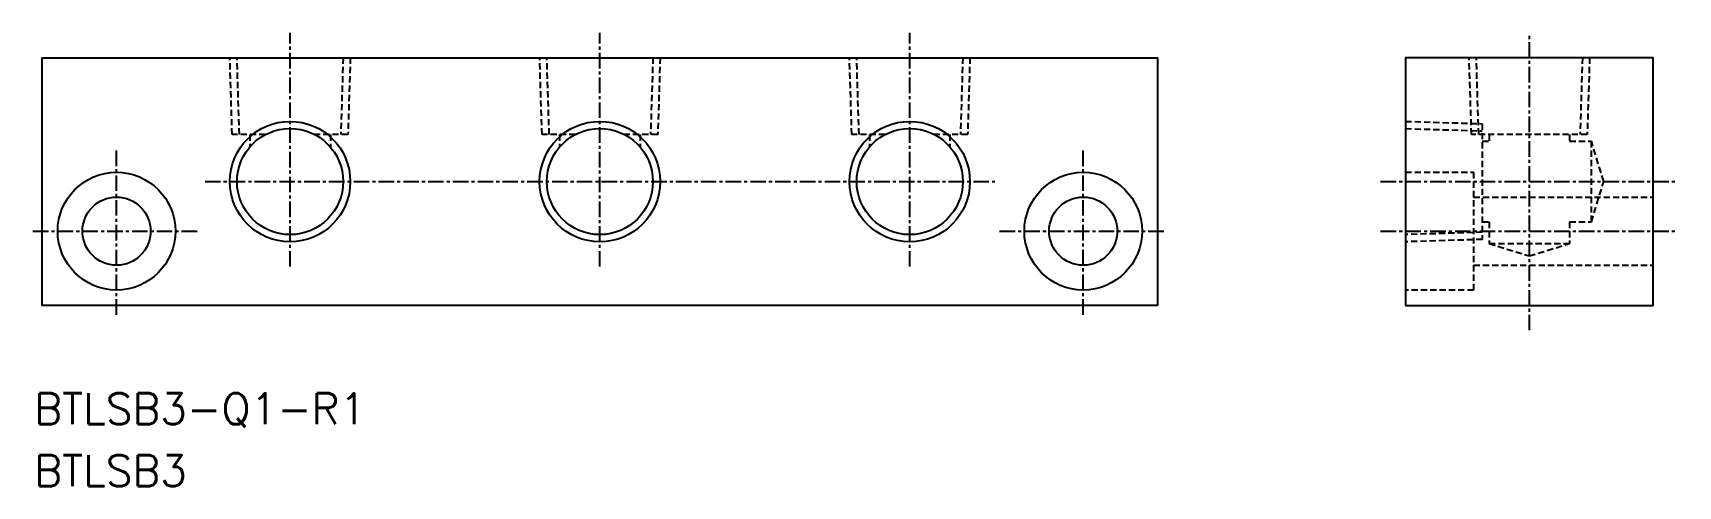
# Model space of a CAD drawing. Extents: x 71 to 204, y 73 to 110.
import ezdxf
from ezdxf.enums import TextEntityAlignment as Align

# ---------------------------------------------------------------- set-up
doc = ezdxf.new("R2010")
doc.units = 0
doc.linetypes.add('CENTER', pattern=[2, 1.25, -0.25, 0.25, -0.25])
doc.linetypes.add('DASHED', pattern=[0.75, 0.5, -0.25])
doc.layers.get('0').update_dxf_attribs({"linetype": 'CONTINUOUS'})
doc.layers.add('CENTER', color=1, linetype='CENTER')
doc.styles.get("Standard").update_dxf_attribs({"font": 'txt.shx', "bigfont": 'extfont.shx'})

msp = doc.modelspace()

# ---------------------------------------------------------------- linework, layer by layer
at = {"color": 3, "linetype": 'DASHED'}
for p, q in [((87.33, 101.3), (87.14, 107.5)), ((87.91, 101.3), (87.72, 107.5)), ((96.28, 107.5), (96.09, 101.3)), ((96.86, 107.5), (96.67, 101.3)), ((112.33, 101.3), (112.14, 107.5)), ((112.91, 101.3), (112.72, 107.5)), ((121.28, 107.5), (121.09, 101.3)), ((121.86, 107.5), (121.67, 101.3)), ((137.33, 101.3), (137.14, 107.5)), ((137.91, 101.3), (137.72, 107.5)), ((146.28, 107.5), (146.09, 101.3)), ((146.86, 107.5), (146.67, 101.3)), ((187.33, 101.3), (187.14, 107.5)), ((187.91, 101.3), (187.72, 107.5)), ((196.28, 107.5), (196.09, 101.3)), ((196.86, 107.5), (196.67, 101.3)), ((182, 102.36), (188.2, 102.17)), ((90.02, 101.3), (87.33, 101.3)), ((88.75, 101.3), (88.75, 100.29)), ((96.67, 101.3), (93.98, 101.3)), ((95.25, 101.3), (95.25, 100.29)), ((115.02, 101.3), (112.33, 101.3)), ((113.75, 101.3), (113.75, 100.29)), ((121.67, 101.3), (118.98, 101.3)), ((120.25, 101.3), (120.25, 100.29)), ((140.02, 101.3), (137.33, 101.3)), ((138.75, 101.3), (138.75, 100.29)), ((146.67, 101.3), (143.98, 101.3)), ((145.25, 101.3), (145.25, 100.29)), ((182, 101.78), (188.2, 101.59)), ((196.67, 101.3), (187.33, 101.3)), ((188.2, 102.17), (188.2, 92.83)), ((188.75, 101.3), (188.75, 100.75)), ((195.25, 101.3), (195.25, 100.75)), ((188.2, 100.75), (188.75, 100.75)), ((195.25, 100.75), (197, 100.75)), ((197, 94.25), (197, 100.75)), ((198, 97.5), (197, 100.75)), ((182, 98.25), (187.5, 98.25)), ((187.5, 98.25), (187.5, 88.75)), ((197, 94.25), (198, 97.5)), ((187.5, 96.25), (202, 96.25)), ((188.2, 93.41), (182, 93.22)), ((188.2, 94.25), (188.75, 94.25)), ((188.75, 94.25), (188.75, 92.5)), ((195.25, 94.25), (197, 94.25)), ((195.25, 94.25), (195.25, 92.5)), ((188.2, 92.83), (182, 92.64)), ((188.75, 92.5), (192, 91.5)), ((188.75, 92.5), (195.25, 92.5)), ((192, 91.5), (195.25, 92.5)), ((187.5, 90.75), (202, 90.75)), ((187.5, 88.75), (182, 88.75))]:
    msp.add_line(p, q, dxfattribs=at)
at = {"color": 7, "linetype": 'CONTINUOUS'}
for points in [[(162, 87.5), (72, 87.5), (72, 107.5), (162, 107.5)], [(182, 87.5), (202, 87.5), (202, 107.5), (182, 107.5)]]:
    msp.add_lwpolyline(points, close=True, dxfattribs=at)
at = {"color": 3, "linetype": 'CONTINUOUS'}
for centre in [(92, 97.5), (117, 97.5), (142, 97.5)]:
    msp.add_circle(centre, 4.86, dxfattribs=at)
at = {"color": 7, "linetype": 'CONTINUOUS'}
for centre, radius in [((92, 97.5), 4.28), ((117, 97.5), 4.28), ((142, 97.5), 4.28), ((78, 93.5), 4.75), ((156, 93.5), 4.75), ((78, 93.5), 2.75), ((156, 93.5), 2.75)]:
    msp.add_circle(centre, radius, dxfattribs=at)
at = {"layer": 'CENTER', "color": 1, "linetype": 'CENTER'}
for p, q in [((92, 90.64), (92, 109.5)), ((117, 90.64), (117, 109.5)), ((142, 90.64), (142, 109.5)), ((192, 85.5), (192, 109.5)), ((78, 86.75), (78, 100.25)), ((156, 86.75), (156, 100.25)), ((85.14, 97.5), (148.86, 97.5)), ((180, 97.5), (204, 97.5)), ((71.25, 93.5), (84.75, 93.5)), ((149.25, 93.5), (162.75, 93.5)), ((180, 93.5), (204, 93.5))]:
    msp.add_line(p, q, dxfattribs=at)

# ---------------------------------------------------------------- texts
at = {"color": 7, "linetype": 'CONTINUOUS'}
for s, p in [('BTLSB3-Q1-R1', (71.35, 79.17)), ('BTLSB3', (71.35, 74.17))]:
    msp.add_text(s, height=2.5, dxfattribs=at).set_placement(p, align=Align.MIDDLE_LEFT)

doc.saveas('drawing.dxf')
